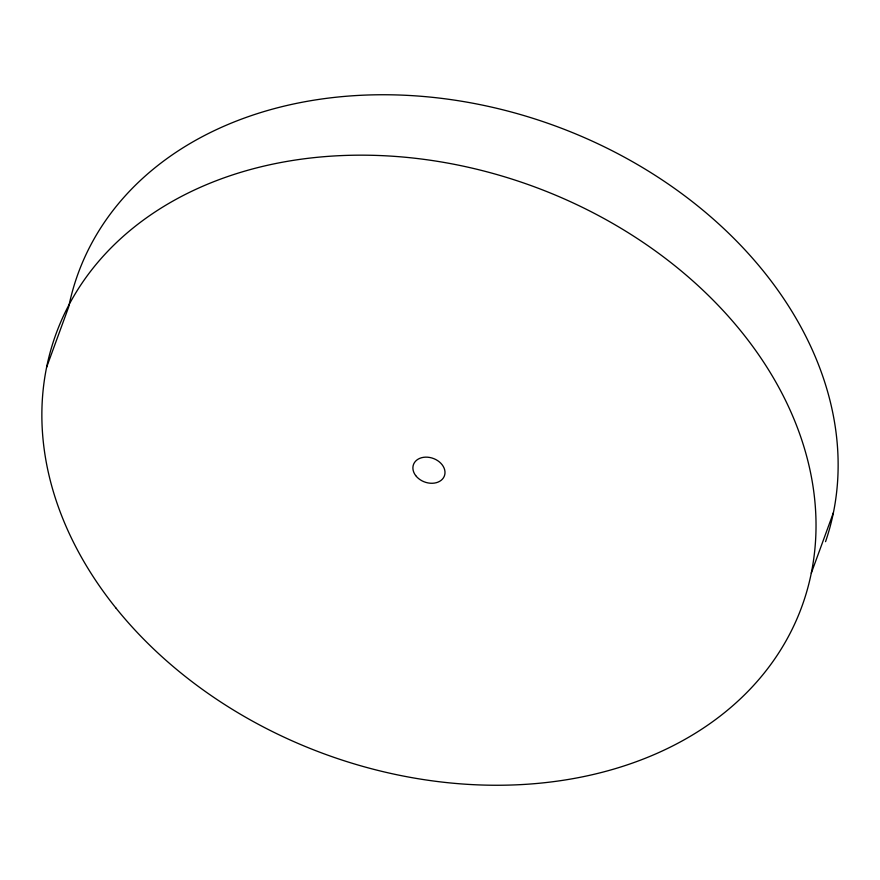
<?xml version="1.0" encoding="UTF-8"?>
<svg xmlns="http://www.w3.org/2000/svg" width="880" height="880" viewBox="0 0 880 880"><rect width="100%" height="100%" fill="white"/><g stroke="black" fill="none" stroke-linecap="round" stroke-linejoin="round"><path stroke-width="1.32" d="M46.596 367.301L68.706 306.878A397.056 302.379 20.1 0 1 530.288 117.491A397.056 302.379 20.1 0 1 825.55 541.662M811.294 573.122L833.404 512.699M115.896 607.992A397.056 302.379 20.1 0 0 782.639 646.679A397.056 302.379 20.1 0 0 388.3 155.958A397.056 302.379 20.1 0 0 115.896 607.992M415.679 475.574A16.478 12.551 20.1 0 0 443.421 477.851A16.478 12.551 20.1 0 0 427.746 457.204A16.478 12.551 20.1 0 0 415.679 475.574"/></g></svg>
